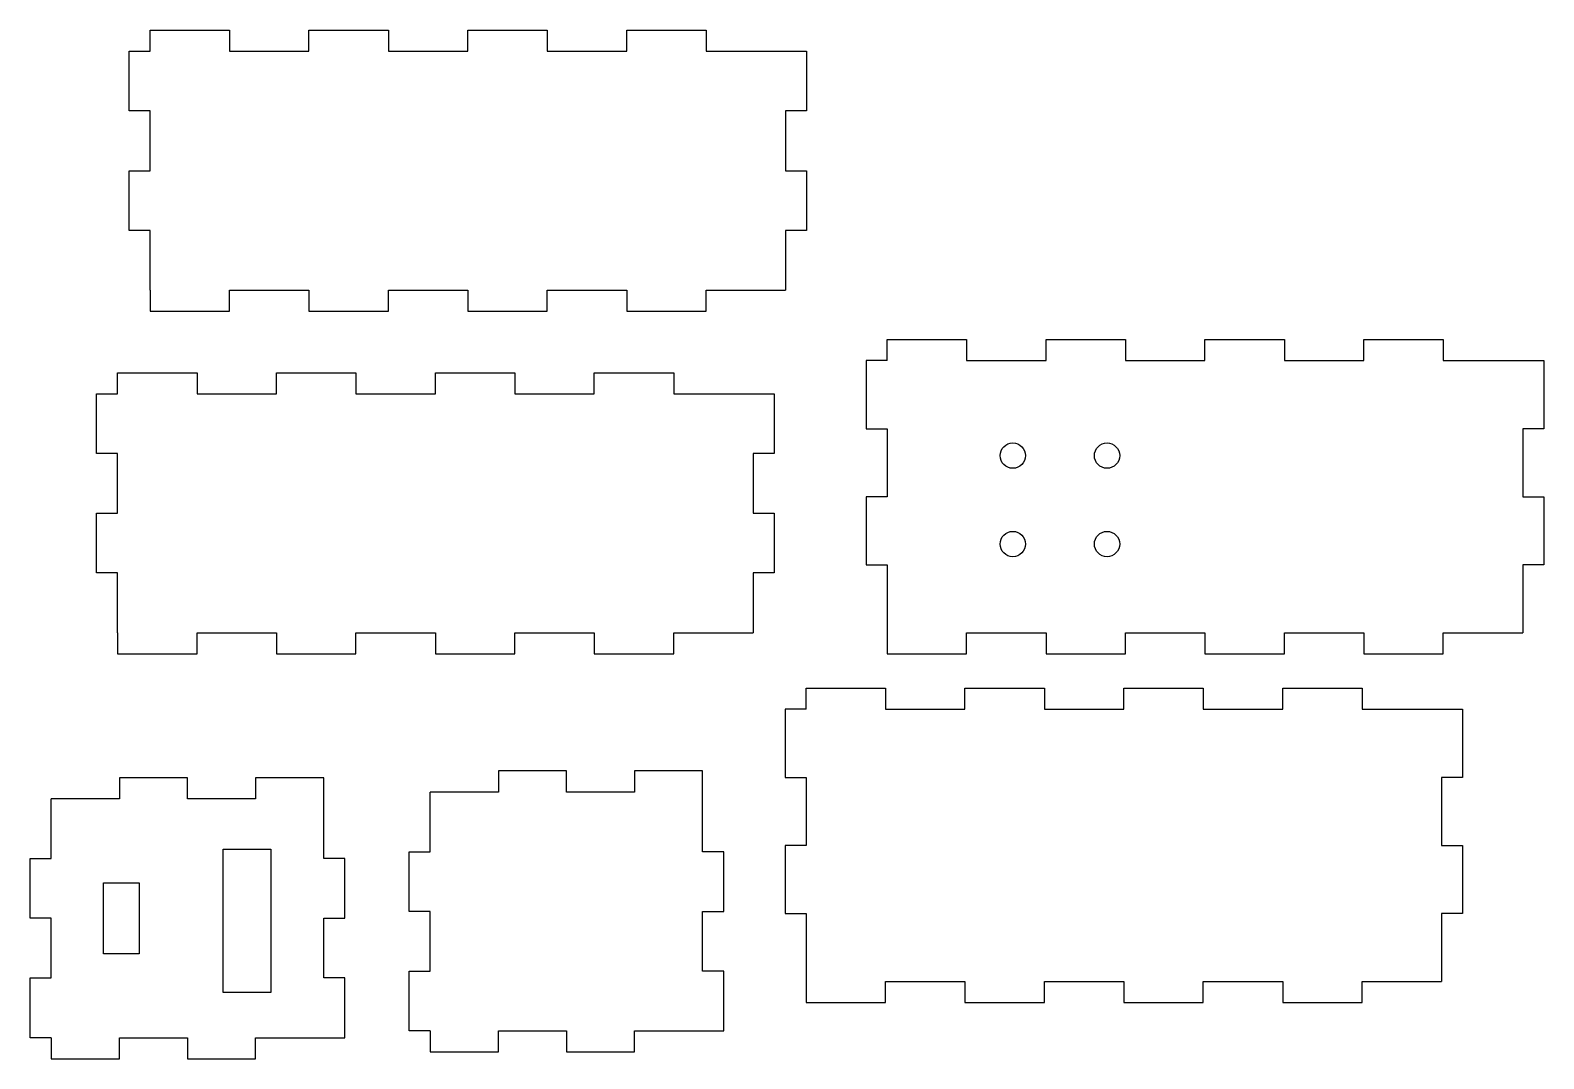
# Model space of a CAD drawing. Header units: millimetres. Extents: x -121 to 196, y -114 to 101.
import ezdxf

# ---------------------------------------------------------------- set-up
doc = ezdxf.new("R2010")
doc.units = ezdxf.units.MM
doc.layers.get('0').update_dxf_attribs({"linetype": 'CONTINUOUS'})

msp = doc.modelspace()

# ---------------------------------------------------------------- linework, layer by layer
for p, q in [((-95.54, 101.04), (-78.91, 101.04)), ((-95.54, 96.64), (-95.54, 101.04)), ((-78.91, 101.04), (-78.91, 96.64)), ((-62.29, 101.04), (-45.66, 101.04)), ((-62.29, 96.64), (-62.29, 101.04)), ((-45.66, 101.04), (-45.66, 96.64)), ((-29.04, 96.64), (-29.04, 101.04)), ((-29.04, 101.04), (-12.41, 101.04)), ((-12.41, 101.04), (-12.41, 96.64)), ((4.21, 96.64), (4.21, 101.04)), ((4.21, 101.04), (20.84, 101.04)), ((20.84, 101.04), (20.84, 96.64)), ((-99.94, 84.14), (-99.94, 96.64)), ((-99.94, 96.64), (-95.54, 96.64)), ((-78.91, 96.64), (-62.29, 96.64)), ((-45.66, 96.64), (-29.04, 96.64)), ((-12.41, 96.64), (4.21, 96.64)), ((20.84, 96.64), (37.46, 96.64)), ((37.46, 96.64), (41.86, 96.64)), ((41.86, 96.64), (41.86, 84.14)), ((-95.54, 84.14), (-99.94, 84.14)), ((-95.54, 71.64), (-95.54, 84.14)), ((37.46, 84.14), (37.46, 71.64)), ((41.86, 84.14), (37.46, 84.14)), ((-99.94, 71.64), (-95.54, 71.64)), ((-99.94, 59.14), (-99.94, 71.64)), ((37.46, 71.64), (41.86, 71.64)), ((41.86, 71.64), (41.86, 59.14)), ((-95.54, 59.14), (-99.94, 59.14)), ((-95.54, 46.64), (-95.54, 59.14)), ((37.46, 59.14), (37.46, 46.64)), ((41.86, 59.14), (37.46, 59.14)), ((-95.54, 46.64), (-95.54, 42.24)), ((-78.91, 46.64), (-62.29, 46.64)), ((-78.91, 42.24), (-78.91, 46.64)), ((-62.29, 46.64), (-62.29, 42.24)), ((-45.66, 42.24), (-45.66, 46.64)), ((-45.66, 46.64), (-29.04, 46.64)), ((-29.04, 46.64), (-29.04, 42.24)), ((-12.41, 42.24), (-12.41, 46.64)), ((-12.41, 46.64), (4.21, 46.64)), ((4.21, 46.64), (4.21, 42.24)), ((20.84, 46.64), (37.46, 46.64)), ((20.84, 42.24), (20.84, 46.64)), ((-95.54, 42.24), (-78.91, 42.24)), ((-62.29, 42.24), (-45.66, 42.24)), ((-29.04, 42.24), (-12.41, 42.24)), ((4.21, 42.24), (20.84, 42.24)), ((58.71, 31.88), (58.71, 36.28)), ((58.71, 36.28), (75.33, 36.28)), ((75.33, 36.28), (75.33, 31.88)), ((91.96, 31.88), (91.96, 36.28)), ((91.96, 36.28), (108.58, 36.28)), ((108.58, 36.28), (108.58, 31.88)), ((125.21, 31.88), (125.21, 36.28)), ((125.21, 36.28), (141.83, 36.28)), ((141.83, 36.28), (141.83, 31.88)), ((158.46, 31.88), (158.46, 36.28)), ((158.46, 36.28), (175.08, 36.28)), ((175.08, 36.28), (175.08, 31.88)), ((58.71, 31.88), (54.31, 31.88)), ((54.31, 31.88), (54.31, 17.63)), ((75.33, 31.88), (91.96, 31.88)), ((108.58, 31.88), (125.21, 31.88)), ((141.83, 31.88), (158.46, 31.88)), ((175.08, 31.88), (191.71, 31.88)), ((191.71, 31.88), (196.11, 31.88)), ((196.11, 31.88), (196.11, 17.63)), ((-102.33, 24.94), (-102.33, 29.34)), ((-102.33, 29.34), (-85.7, 29.34)), ((-85.7, 29.34), (-85.7, 24.94)), ((-69.08, 24.94), (-69.08, 29.34)), ((-69.08, 29.34), (-52.45, 29.34)), ((-52.45, 29.34), (-52.45, 24.94)), ((-35.83, 24.94), (-35.83, 29.34)), ((-35.83, 29.34), (-19.2, 29.34)), ((-19.2, 29.34), (-19.2, 24.94)), ((-2.58, 24.94), (-2.58, 29.34)), ((-2.58, 29.34), (14.05, 29.34)), ((14.05, 29.34), (14.05, 24.94)), ((-106.73, 24.94), (-102.33, 24.94)), ((-106.73, 12.44), (-106.73, 24.94)), ((-85.7, 24.94), (-69.08, 24.94)), ((-52.45, 24.94), (-35.83, 24.94)), ((-19.2, 24.94), (-2.58, 24.94)), ((14.05, 24.94), (30.67, 24.94)), ((30.67, 24.94), (35.07, 24.94)), ((35.07, 24.94), (35.07, 12.44)), ((54.31, 17.63), (58.71, 17.63)), ((58.71, 17.63), (58.71, 3.38)), ((196.11, 17.63), (191.71, 17.63)), ((191.71, 17.63), (191.71, 3.38)), ((-102.33, 12.44), (-106.73, 12.44)), ((-102.33, -0.06), (-102.33, 12.44)), ((35.07, 12.44), (30.67, 12.44)), ((30.67, 12.44), (30.67, -0.06)), ((54.31, 3.38), (54.31, -10.87)), ((58.71, 3.38), (54.31, 3.38)), ((191.71, 3.38), (196.11, 3.38)), ((196.11, 3.38), (196.11, -10.87)), ((-106.73, -12.56), (-106.73, -0.06)), ((-106.73, -0.06), (-102.33, -0.06)), ((30.67, -0.06), (35.07, -0.06)), ((35.07, -0.06), (35.07, -12.56)), ((-102.33, -12.56), (-106.73, -12.56)), ((-102.33, -25.06), (-102.33, -12.56)), ((35.07, -12.56), (30.67, -12.56)), ((30.67, -12.56), (30.67, -25.06)), ((54.31, -10.87), (58.71, -10.87)), ((58.71, -10.87), (58.71, -25.12)), ((196.11, -10.87), (191.71, -10.87)), ((191.71, -10.87), (191.71, -25.12)), ((-102.33, -25.06), (-102.33, -29.46)), ((-85.7, -29.46), (-85.7, -25.06)), ((-85.7, -25.06), (-69.08, -25.06)), ((-69.08, -25.06), (-69.08, -29.46)), ((-52.45, -25.06), (-35.83, -25.06)), ((-52.45, -29.46), (-52.45, -25.06)), ((-35.83, -25.06), (-35.83, -29.46)), ((-19.2, -25.06), (-2.58, -25.06)), ((-19.2, -29.46), (-19.2, -25.06)), ((-2.58, -25.06), (-2.58, -29.46)), ((14.05, -25.06), (30.67, -25.06)), ((14.05, -29.46), (14.05, -25.06)), ((58.71, -25.12), (58.71, -29.52)), ((75.33, -29.52), (75.33, -25.12)), ((75.33, -25.12), (91.96, -25.12)), ((91.96, -25.12), (91.96, -29.52)), ((108.58, -29.52), (108.58, -25.12)), ((108.58, -25.12), (125.21, -25.12)), ((125.21, -25.12), (125.21, -29.52)), ((141.83, -29.52), (141.83, -25.12)), ((141.83, -25.12), (158.46, -25.12)), ((158.46, -25.12), (158.46, -29.52)), ((175.08, -29.52), (175.08, -25.12)), ((175.08, -25.12), (191.71, -25.12)), ((-102.33, -29.46), (-85.7, -29.46)), ((-69.08, -29.46), (-52.45, -29.46)), ((-35.83, -29.46), (-19.2, -29.46)), ((-2.58, -29.46), (14.05, -29.46)), ((58.71, -29.52), (75.33, -29.52)), ((91.96, -29.52), (108.58, -29.52)), ((125.21, -29.52), (141.83, -29.52)), ((158.46, -29.52), (175.08, -29.52)), ((41.74, -41.09), (41.74, -36.69)), ((41.74, -36.69), (58.36, -36.69)), ((58.36, -36.69), (58.36, -41.09)), ((74.99, -41.09), (74.99, -36.69)), ((74.99, -36.69), (91.61, -36.69)), ((91.61, -36.69), (91.61, -41.09)), ((108.24, -41.09), (108.24, -36.69)), ((108.24, -36.69), (124.86, -36.69)), ((124.86, -36.69), (124.86, -41.09)), ((141.49, -36.69), (158.11, -36.69)), ((141.49, -41.09), (141.49, -36.69)), ((158.11, -36.69), (158.11, -41.09)), ((37.34, -41.09), (37.34, -55.34)), ((41.74, -41.09), (37.34, -41.09)), ((58.36, -41.09), (74.99, -41.09)), ((91.61, -41.09), (108.24, -41.09)), ((124.86, -41.09), (141.49, -41.09)), ((158.11, -41.09), (174.74, -41.09)), ((174.74, -41.09), (179.14, -41.09)), ((179.14, -41.09), (179.14, -55.34)), ((-87.71, -55.44), (-101.96, -55.44)), ((-101.96, -55.44), (-101.96, -59.84)), ((-87.71, -59.84), (-87.71, -55.44)), ((-73.46, -55.44), (-73.46, -59.84)), ((-59.21, -55.44), (-73.46, -55.44)), ((-59.21, -59.84), (-59.21, -55.44)), ((-22.65, -54.01), (-22.65, -58.41)), ((-8.4, -54.01), (-22.65, -54.01)), ((-8.4, -58.41), (-8.4, -54.01)), ((20.1, -54.01), (5.85, -54.01)), ((5.85, -54.01), (5.85, -58.41)), ((20.1, -58.41), (20.1, -54.01)), ((37.34, -55.34), (41.74, -55.34)), ((41.74, -55.34), (41.74, -69.59)), ((174.74, -55.34), (174.74, -69.59)), ((179.14, -55.34), (174.74, -55.34)), ((-101.96, -59.84), (-116.21, -59.84)), ((-116.21, -72.34), (-116.21, -59.84)), ((-73.46, -59.84), (-87.71, -59.84)), ((-59.21, -72.34), (-59.21, -59.84)), ((-22.65, -58.41), (-36.9, -58.41)), ((-36.9, -70.91), (-36.9, -58.41)), ((5.85, -58.41), (-8.4, -58.41)), ((20.1, -70.91), (20.1, -58.41)), ((37.34, -69.59), (37.34, -83.84)), ((41.74, -69.59), (37.34, -69.59)), ((174.74, -69.59), (179.14, -69.59)), ((179.14, -69.59), (179.14, -83.84)), ((-120.61, -72.34), (-116.21, -72.34)), ((-120.61, -84.84), (-120.61, -72.34)), ((-54.81, -72.34), (-59.21, -72.34)), ((-54.81, -84.84), (-54.81, -72.34)), ((-41.3, -70.91), (-36.9, -70.91)), ((-41.3, -83.41), (-41.3, -70.91)), ((24.5, -70.91), (20.1, -70.91)), ((24.5, -83.41), (24.5, -70.91)), ((-116.21, -84.84), (-120.61, -84.84)), ((-116.21, -97.34), (-116.21, -84.84)), ((-59.21, -84.84), (-54.81, -84.84)), ((-59.21, -97.34), (-59.21, -84.84)), ((-36.9, -83.41), (-41.3, -83.41)), ((-36.9, -95.91), (-36.9, -83.41)), ((20.1, -95.91), (20.1, -83.41)), ((20.1, -83.41), (24.5, -83.41)), ((37.34, -83.84), (41.74, -83.84)), ((41.74, -83.84), (41.74, -98.09)), ((174.74, -83.84), (174.74, -98.09)), ((179.14, -83.84), (174.74, -83.84)), ((-120.61, -97.34), (-116.21, -97.34)), ((-120.61, -109.84), (-120.61, -97.34)), ((-54.81, -97.34), (-59.21, -97.34)), ((-54.81, -109.84), (-54.81, -97.34)), ((-41.3, -95.91), (-36.9, -95.91)), ((-41.3, -108.41), (-41.3, -95.91)), ((24.5, -95.91), (20.1, -95.91)), ((24.5, -108.41), (24.5, -95.91)), ((41.74, -98.09), (41.74, -102.49)), ((58.36, -98.09), (74.99, -98.09)), ((58.36, -102.49), (58.36, -98.09)), ((74.99, -98.09), (74.99, -102.49)), ((91.61, -98.09), (108.24, -98.09)), ((91.61, -102.49), (91.61, -98.09)), ((108.24, -98.09), (108.24, -102.49)), ((124.86, -98.09), (141.49, -98.09)), ((124.86, -102.49), (124.86, -98.09)), ((141.49, -98.09), (141.49, -102.49)), ((158.11, -98.09), (174.74, -98.09)), ((158.11, -102.49), (158.11, -98.09)), ((41.74, -102.49), (58.36, -102.49)), ((74.99, -102.49), (91.61, -102.49)), ((108.24, -102.49), (124.86, -102.49)), ((141.49, -102.49), (158.11, -102.49)), ((-116.21, -109.84), (-120.61, -109.84)), ((-116.21, -109.84), (-116.21, -114.24)), ((-101.96, -114.24), (-101.96, -109.84)), ((-101.96, -109.84), (-87.71, -109.84)), ((-87.71, -109.84), (-87.71, -114.24)), ((-73.46, -114.24), (-73.46, -109.84)), ((-73.46, -109.84), (-59.21, -109.84)), ((-59.21, -109.84), (-54.81, -109.84)), ((-36.9, -108.41), (-41.3, -108.41)), ((-36.9, -108.41), (-36.9, -112.81)), ((-22.65, -112.81), (-22.65, -108.41)), ((-22.65, -108.41), (-8.4, -108.41)), ((-8.4, -108.41), (-8.4, -112.81)), ((5.85, -108.41), (20.1, -108.41)), ((5.85, -112.81), (5.85, -108.41)), ((20.1, -108.41), (24.5, -108.41)), ((-36.9, -112.81), (-22.65, -112.81)), ((-8.4, -112.81), (5.85, -112.81)), ((-116.21, -114.24), (-101.96, -114.24)), ((-87.71, -114.24), (-73.46, -114.24))]:
    msp.add_line(p, q)
for points in [[(-80.25, -70.4), (-70.25, -70.4), (-70.25, -100.4), (-80.25, -100.4)], [(-105.25, -77.4), (-97.79, -77.4), (-97.79, -92.26), (-105.25, -92.26)]]:
    msp.add_lwpolyline(points, close=True)
for centre in [(85, 12), (104.72, 12), (85, -6.5), (104.72, -6.5)]:
    msp.add_circle(centre, 2.65)

doc.saveas('drawing.dxf')
